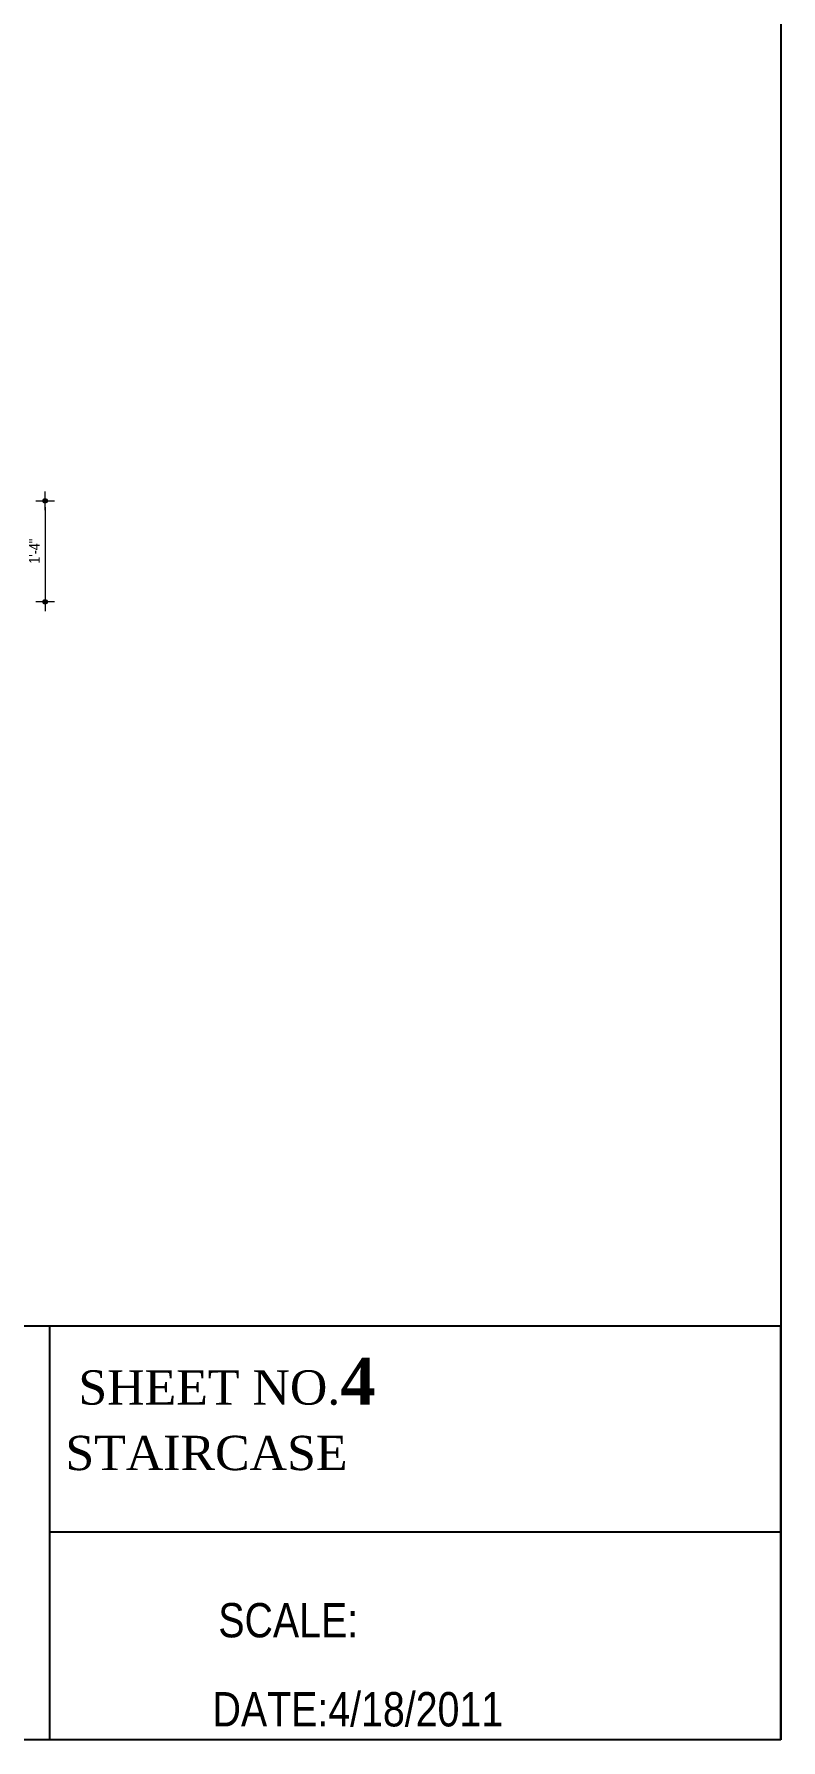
# Model space of a CAD drawing. Header units: inches. Extents: x 57837 to 133168, y 6972 to 27776.
# Drawn here: x 78232 to 78711, y 18018 to 19112 of the extents above; entities that cross this region are included whole.
import ezdxf

# ---------------------------------------------------------------- set-up
doc = ezdxf.new("R2010")
doc.units = ezdxf.units.IN
doc.header["$MEASUREMENT"] = 0
doc.layers.add('DIM', color=2, linetype='Continuous', lineweight=13)
doc.styles.get("Standard").update_dxf_attribs({"font": 'ARIALN.TTF', "height": 7})

# ---------------------------------------------------------------- blocks, each defined once
blk = doc.blocks.new('A$C12383B25')
blk.add_line((0, 265.4), (0, 0))

msp = doc.modelspace()

# ---------------------------------------------------------------- hatches: boundary and pattern name
at = {"lineweight": 13}
h = msp.add_hatch(color=256, dxfattribs=at)
edge = h.paths.add_edge_path()
edge.add_arc((78239.5, 18813), 1.42, 90, 450)
h = msp.add_hatch(color=256, dxfattribs=at)
edge = h.paths.add_edge_path()
edge.add_arc((78239.5, 18748.2), 1.42, -90, 270)

# ---------------------------------------------------------------- linework, layer by layer
at = {"color": 1}
for p, q in [((78711.3, 20130.1), (78711.3, 18018.3)), ((78711.3, 18018.3), (75831.3, 18018.3))]:
    msp.add_line(p, q, dxfattribs=at)
at = {"lineweight": 13}
for p, q in [((78239.5, 18807), (78239.5, 18819)), ((78233.5, 18813), (78245.5, 18813)), ((78239.5, 18754.2), (78239.5, 18742.2)), ((78245.5, 18748.2), (78233.5, 18748.2))]:
    msp.add_line(p, q, dxfattribs=at)
for p, q in [((78711.3, 18283.7), (75831.3, 18283.7)), ((78242.4, 18283.7), (78242.4, 18018.3)), ((78711.3, 18018.3), (78711.3, 18283.7)), ((78711.3, 18283.7), (78711.3, 18018.3)), ((78711.3, 18263.4), (78711.3, 18018.3)), ((78711.3, 18151.5), (78242.4, 18151.5)), ((78711.3, 18018.3), (78711.3, 18151.5))]:
    msp.add_line(p, q)
for centre in [(78239.5, 18813), (78239.5, 18748.2)]:
    msp.add_circle(centre, 1.42, dxfattribs=at)
at = {"layer": 'DIM'}
msp.add_line((78239.5, 18809), (78239.5, 18752.2), dxfattribs=at)

# ---------------------------------------------------------------- block references
msp.add_blockref('A$C12383B25', (78711.3, 18018.3))

# ---------------------------------------------------------------- texts
at = {"char_height": 22, "attachment_point": 1}
for s, insert, width in [('{\\fTimes New Roman|b0|i0|c0|p18; SHEET NO.\\fTimes New Roman|b1|i0|c0|p18;\\H1.364x;4\\H1x;\\P\\fTimes New Roman|b0|i0|c0|p18;\\H0.7331x;STAIRCASE}', (78252.5, 18263.4), 458.846), ('SCALE: ', (78350.6, 18106.1), 189.858), ('DATE:4/18/2011', (78346.9, 18049), 189.858)]:
    msp.add_mtext(s, dxfattribs=dict(at, insert=insert, width=width))
at = {"layer": 'DIM'}
msp.add_text('1\'-4"', height=7, rotation=90, dxfattribs=at).set_placement((78236.1, 18772.7))

doc.saveas('drawing.dxf')
